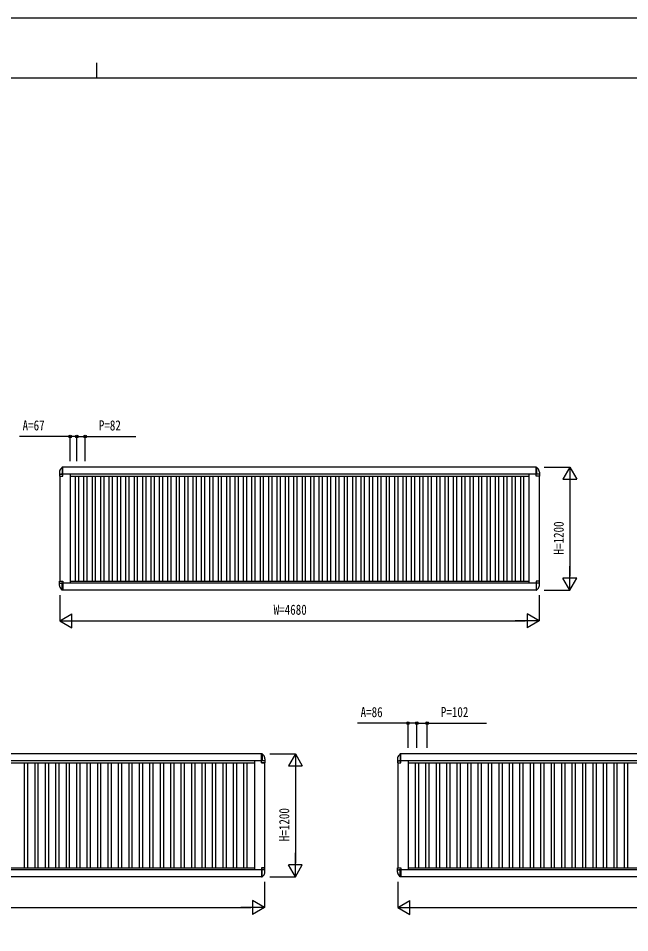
# Model space of a CAD drawing. Units: millimetres, scale not verified. Extents: x -12615 to 12615, y -8910 to 8910.
# Drawn here: x -780 to 5189, y -21 to 8910 of the extents above; entities that cross this region are included whole.
import ezdxf
from ezdxf.enums import TextEntityAlignment as Align

# ---------------------------------------------------------------- set-up
doc = ezdxf.new("R2010")
doc.units = ezdxf.units.MM
doc.header["$LTSCALE"] = 30
for name, color, linetype in [('0-2_YKK_A1', 4, 'Continuous'), ('0-3_YKK_D', 6, 'Continuous'), ('0-4_YKK_ZWAK', 7, 'Continuous')]:
    doc.layers.add(name, color=color, linetype=linetype)
doc.styles.add('ＭＳ ゴシック', font='')
doc.styles.get('ＭＳ ゴシック').set_extended_font_data('MS Gothic')

msp = doc.modelspace()

# ---------------------------------------------------------------- linework, layer by layer
at = {"layer": '0-2_YKK_A1'}
for p, q in [((-377.44, 4478.09), (-377.44, 4438)), ((-350.94, 4525.3), (-362.8, 4513.44)), ((-345.94, 4525.3), (-350.94, 4525.3)), ((-350.94, 4525.3), (-350.94, 4457)), ((-345.94, 4437), (-345.94, 4525.3)), ((4276.06, 4525), (-345.94, 4525)), ((4276.06, 4525.3), (4281.06, 4525.3)), ((4276.06, 4437), (4276.06, 4525.3)), ((4281.06, 4525.3), (4281.06, 4457)), ((4281.06, 4525.3), (4292.91, 4513.44)), ((4307.56, 4478.09), (4307.56, 4438)), ((-376.44, 4437), (-345.94, 4437)), ((-375.44, 4457), (-345.94, 4457)), ((-374.94, 4437), (-374.94, 3413)), ((4295.06, 4457), (-364.94, 4457)), ((-274.94, 4457), (-274.94, 3395)), ((-274.94, 4437), (4205.06, 4437)), ((-223.94, 4437), (-223.94, 3413)), ((-191.94, 4437), (-191.94, 3413)), ((-141.94, 4437), (-141.94, 3413)), ((-109.94, 4437), (-109.94, 3413)), ((-59.94, 4437), (-59.94, 3413)), ((-27.94, 4437), (-27.94, 3413)), ((22.06, 4437), (22.06, 3413)), ((54.06, 4437), (54.06, 3413)), ((104.06, 4437), (104.06, 3413)), ((136.06, 4437), (136.06, 3413)), ((186.06, 4437), (186.06, 3413)), ((218.06, 4437), (218.06, 3413)), ((268.06, 4437), (268.06, 3413)), ((300.06, 4437), (300.06, 3413)), ((350.06, 4437), (350.06, 3413)), ((382.06, 4437), (382.06, 3413)), ((432.06, 4437), (432.06, 3413)), ((464.06, 4437), (464.06, 3413)), ((514.06, 4437), (514.06, 3413)), ((546.06, 4437), (546.06, 3413)), ((596.06, 4437), (596.06, 3413)), ((628.06, 4437), (628.06, 3413)), ((678.06, 4437), (678.06, 3413)), ((710.06, 4437), (710.06, 3413)), ((760.06, 4437), (760.06, 3413)), ((792.06, 4437), (792.06, 3413)), ((842.06, 4437), (842.06, 3413)), ((874.06, 4437), (874.06, 3413)), ((924.06, 4437), (924.06, 3413)), ((956.06, 4437), (956.06, 3413)), ((1006.06, 4437), (1006.06, 3413)), ((1038.06, 4437), (1038.06, 3413)), ((1088.06, 4437), (1088.06, 3413)), ((1120.06, 4437), (1120.06, 3413)), ((1170.06, 4437), (1170.06, 3413)), ((1202.06, 4437), (1202.06, 3413)), ((1252.06, 4437), (1252.06, 3413)), ((1284.06, 4437), (1284.06, 3413)), ((1334.06, 4437), (1334.06, 3413)), ((1366.06, 4437), (1366.06, 3413)), ((1416.06, 4437), (1416.06, 3413)), ((1448.06, 4437), (1448.06, 3413)), ((1498.06, 4437), (1498.06, 3413)), ((1530.06, 4437), (1530.06, 3413)), ((1580.06, 4437), (1580.06, 3413)), ((1612.06, 4437), (1612.06, 3413)), ((1662.06, 4437), (1662.06, 3413)), ((1694.06, 4437), (1694.06, 3413)), ((1744.06, 4437), (1744.06, 3413)), ((1776.06, 4437), (1776.06, 3413)), ((1826.06, 4437), (1826.06, 3413)), ((1858.06, 4437), (1858.06, 3413)), ((1908.06, 4437), (1908.06, 3413)), ((1940.06, 4437), (1940.06, 3413)), ((1990.06, 4437), (1990.06, 3413)), ((2022.06, 4437), (2022.06, 3413)), ((2072.06, 4437), (2072.06, 3413)), ((2104.06, 4437), (2104.06, 3413)), ((2154.06, 4437), (2154.06, 3413)), ((2186.06, 4437), (2186.06, 3413)), ((2236.06, 4437), (2236.06, 3413)), ((2268.06, 4437), (2268.06, 3413)), ((2318.06, 4437), (2318.06, 3413)), ((2350.06, 4437), (2350.06, 3413)), ((2400.06, 4437), (2400.06, 3413)), ((2432.06, 4437), (2432.06, 3413)), ((2482.06, 4437), (2482.06, 3413)), ((2514.06, 4437), (2514.06, 3413)), ((2564.06, 4437), (2564.06, 3413)), ((2596.06, 4437), (2596.06, 3413)), ((2646.06, 4437), (2646.06, 3413)), ((2678.06, 4437), (2678.06, 3413)), ((2728.06, 4437), (2728.06, 3413)), ((2760.06, 4437), (2760.06, 3413)), ((2810.06, 4437), (2810.06, 3413)), ((2842.06, 4437), (2842.06, 3413)), ((2892.06, 4437), (2892.06, 3413)), ((2924.06, 4437), (2924.06, 3413)), ((2974.06, 4437), (2974.06, 3413)), ((3006.06, 4437), (3006.06, 3413)), ((3056.06, 4437), (3056.06, 3413)), ((3088.06, 4437), (3088.06, 3413)), ((3138.06, 4437), (3138.06, 3413)), ((3170.06, 4437), (3170.06, 3413)), ((3220.06, 4437), (3220.06, 3413)), ((3252.06, 4437), (3252.06, 3413)), ((3302.06, 4437), (3302.06, 3413)), ((3334.06, 4437), (3334.06, 3413)), ((3384.06, 4437), (3384.06, 3413)), ((3416.06, 4437), (3416.06, 3413)), ((3466.06, 4437), (3466.06, 3413)), ((3498.06, 4437), (3498.06, 3413)), ((3548.06, 4437), (3548.06, 3413)), ((3580.06, 4437), (3580.06, 3413)), ((3630.06, 4437), (3630.06, 3413)), ((3662.06, 4437), (3662.06, 3413)), ((3712.06, 4437), (3712.06, 3413)), ((3744.06, 4437), (3744.06, 3413)), ((3794.06, 4437), (3794.06, 3413)), ((3826.06, 4437), (3826.06, 3413)), ((3876.06, 4437), (3876.06, 3413)), ((3908.06, 4437), (3908.06, 3413)), ((3958.06, 4437), (3958.06, 3413)), ((3990.06, 4437), (3990.06, 3413)), ((4040.06, 4437), (4040.06, 3413)), ((4072.06, 4437), (4072.06, 3413)), ((4122.06, 4437), (4122.06, 3413)), ((4154.06, 4437), (4154.06, 3413)), ((4205.06, 4457), (4205.06, 3395)), ((4305.56, 4457), (4276.06, 4457)), ((4306.56, 4437), (4276.06, 4437)), ((4305.06, 4437), (4305.06, 3413)), ((-377.44, 3371.91), (-377.44, 3412)), ((-376.44, 3413), (-345.94, 3413)), ((-345.94, 3413), (-345.94, 3324.7)), ((-274.94, 3413), (4205.06, 3413)), ((4306.56, 3413), (4276.06, 3413)), ((4276.06, 3413), (4276.06, 3324.7)), ((4307.56, 3371.91), (4307.56, 3412)), ((-375.44, 3393), (-345.94, 3393)), ((4295.06, 3393), (-364.94, 3393)), ((-350.94, 3324.7), (-362.8, 3336.56)), ((-350.94, 3324.7), (-350.94, 3393)), ((-345.94, 3324.7), (-350.94, 3324.7)), ((4276.06, 3325), (-345.94, 3325)), ((4305.56, 3393), (4276.06, 3393)), ((4276.06, 3324.7), (4281.06, 3324.7)), ((4281.06, 3324.7), (4281.06, 3393)), ((4281.06, 3324.7), (4292.91, 3336.56)), ((1601.36, 1725), (-3925.94, 1725)), ((1596.06, 1725.3), (1601.06, 1725.3)), ((1596.06, 1637), (1596.06, 1725.3)), ((1601.06, 1725.3), (1601.06, 1657)), ((1601.06, 1725.3), (1612.91, 1713.44)), ((2949.06, 1725.3), (2937.2, 1713.44)), ((2954.06, 1725.3), (2949.06, 1725.3)), ((2949.06, 1725.3), (2949.06, 1657)), ((2954.06, 1637), (2954.06, 1725.3)), ((8776.06, 1725), (2954.06, 1725)), ((1627.56, 1657), (-3944.94, 1657)), ((-3854.94, 1637), (1525.06, 1637)), ((-721.94, 1637), (-721.94, 613)), ((-689.94, 1637), (-689.94, 613)), ((-619.94, 1637), (-619.94, 613)), ((-587.94, 1637), (-587.94, 613)), ((-517.94, 1637), (-517.94, 613)), ((-485.94, 1637), (-485.94, 613)), ((-415.94, 1637), (-415.94, 613)), ((-383.94, 1637), (-383.94, 613)), ((-313.94, 1637), (-313.94, 613)), ((-281.94, 1637), (-281.94, 613)), ((-211.94, 1637), (-211.94, 613)), ((-179.94, 1637), (-179.94, 613)), ((-109.94, 1637), (-109.94, 613)), ((-77.94, 1637), (-77.94, 613)), ((-7.94, 1637), (-7.94, 613)), ((24.06, 1637), (24.06, 613)), ((94.06, 1637), (94.06, 613)), ((126.06, 1637), (126.06, 613)), ((196.06, 1637), (196.06, 613)), ((228.06, 1637), (228.06, 613)), ((298.06, 1637), (298.06, 613)), ((330.06, 1637), (330.06, 613)), ((400.06, 1637), (400.06, 613)), ((432.06, 1637), (432.06, 613)), ((502.06, 1637), (502.06, 613)), ((534.06, 1637), (534.06, 613)), ((604.06, 1637), (604.06, 613)), ((636.06, 1637), (636.06, 613)), ((706.06, 1637), (706.06, 613)), ((738.06, 1637), (738.06, 613)), ((808.06, 1637), (808.06, 613)), ((840.06, 1637), (840.06, 613)), ((910.06, 1637), (910.06, 613)), ((942.06, 1637), (942.06, 613)), ((1012.06, 1637), (1012.06, 613)), ((1044.06, 1637), (1044.06, 613)), ((1114.06, 1637), (1114.06, 613)), ((1146.06, 1637), (1146.06, 613)), ((1216.06, 1637), (1216.06, 613)), ((1248.06, 1637), (1248.06, 613)), ((1318.06, 1637), (1318.06, 613)), ((1350.06, 1637), (1350.06, 613)), ((1420.06, 1637), (1420.06, 613)), ((1452.06, 1637), (1452.06, 613)), ((1525.06, 1657), (1525.06, 595)), ((1625.56, 1657), (1596.06, 1657)), ((1596.06, 1637), (1626.56, 1637)), ((1626.56, 1637), (1596.06, 1637)), ((1625.06, 1637), (1625.06, 613)), ((1627.56, 1678.09), (1627.56, 1638)), ((2922.56, 1678.09), (2922.56, 1638)), ((2923.56, 1637), (2954.06, 1637)), ((2924.56, 1657), (2954.06, 1657)), ((2925.06, 1637), (2925.06, 613)), ((8776.06, 1657), (2935.06, 1657)), ((3025.06, 1657), (3025.06, 593)), ((3025.06, 1637), (8705.06, 1637)), ((3095.06, 1637), (3095.06, 613)), ((3127.06, 1637), (3127.06, 613)), ((3197.06, 1637), (3197.06, 613)), ((3229.06, 1637), (3229.06, 613)), ((3299.06, 1637), (3299.06, 613)), ((3331.06, 1637), (3331.06, 613)), ((3401.06, 1637), (3401.06, 613)), ((3433.06, 1637), (3433.06, 613)), ((3503.06, 1637), (3503.06, 613)), ((3535.06, 1637), (3535.06, 613)), ((3605.06, 1637), (3605.06, 613)), ((3637.06, 1637), (3637.06, 613)), ((3707.06, 1637), (3707.06, 613)), ((3739.06, 1637), (3739.06, 613)), ((3809.06, 1637), (3809.06, 613)), ((3841.06, 1637), (3841.06, 613)), ((3911.06, 1637), (3911.06, 613)), ((3943.06, 1637), (3943.06, 613)), ((4013.06, 1637), (4013.06, 613)), ((4045.06, 1637), (4045.06, 613)), ((4115.06, 1637), (4115.06, 613)), ((4147.06, 1637), (4147.06, 613)), ((4217.06, 1637), (4217.06, 613)), ((4249.06, 1637), (4249.06, 613)), ((4319.06, 1637), (4319.06, 613)), ((4351.06, 1637), (4351.06, 613)), ((4421.06, 1637), (4421.06, 613)), ((4453.06, 1637), (4453.06, 613)), ((4523.06, 1637), (4523.06, 613)), ((4555.06, 1637), (4555.06, 613)), ((4625.06, 1637), (4625.06, 613)), ((4657.06, 1637), (4657.06, 613)), ((4727.06, 1637), (4727.06, 613)), ((4759.06, 1637), (4759.06, 613)), ((4829.06, 1637), (4829.06, 613)), ((4861.06, 1637), (4861.06, 613)), ((4931.06, 1637), (4931.06, 613)), ((4963.06, 1637), (4963.06, 613)), ((5033.06, 1637), (5033.06, 613)), ((5065.06, 1637), (5065.06, 613)), ((5135.06, 1637), (5135.06, 613)), ((5167.06, 1637), (5167.06, 613)), ((1627.56, 593), (-3944.94, 593)), ((-3854.94, 613), (1525.06, 613)), ((1596.06, 613), (1626.56, 613)), ((1626.56, 613), (1596.06, 613)), ((1596.06, 613), (1596.06, 524.7)), ((1625.56, 593), (1596.06, 593)), ((1601.06, 524.7), (1601.06, 593)), ((1601.06, 524.7), (1612.91, 536.56)), ((1627.56, 571.91), (1627.56, 612)), ((2922.56, 571.91), (2922.56, 612)), ((2923.56, 613), (2954.06, 613)), ((2924.56, 593), (2954.06, 593)), ((8776.06, 593), (2935.06, 593)), ((2949.06, 524.7), (2937.2, 536.56)), ((2949.06, 524.7), (2949.06, 593)), ((2954.06, 613), (2954.06, 524.7)), ((3025.06, 613), (8705.06, 613)), ((1601.36, 525), (-3925.94, 525)), ((1596.06, 524.7), (1601.06, 524.7)), ((2954.06, 524.7), (2949.06, 524.7)), ((8776.06, 525), (2954.06, 525))]:
    msp.add_line(p, q, dxfattribs=at)
for centre, radius, start, end in [((-327.44, 4478.09), 50, 135, 180), ((4257.56, 4478.09), 50, 0, 45), ((-376.44, 4438), 1, 180, 270), ((4306.56, 4438), 1, 270, 0), ((-376.44, 3412), 1, 90, 180), ((4306.56, 3412), 1, 0, 90), ((-327.44, 3371.91), 50, 180, 225), ((4257.56, 3371.91), 50, 315, 0), ((1577.56, 1678.09), 50, 0, 45), ((2972.56, 1678.09), 50, 135, 180), ((1626.56, 1638), 1, 270, 0), ((2923.56, 1638), 1, 180, 270), ((1577.56, 571.91), 50, 315, 0), ((1626.56, 612), 1, 0, 90), ((2923.56, 612), 1, 90, 180), ((2972.56, 571.91), 50, 180, 225)]:
    msp.add_arc(centre, radius, start, end, dxfattribs=at)
at = {"layer": '0-3_YKK_D'}
for p, q in [((-274.94, 4585), (-274.94, 4826)), ((-207.94, 4585), (-207.94, 4826)), ((-207.94, 4585), (-207.94, 4826)), ((-125.94, 4585), (-125.94, 4826)), ((4355.06, 4525), (4606.06, 4525)), ((4605.06, 4525), (4537.56, 4408.09)), ((4605.06, 4525), (4672.56, 4408.09)), ((4605.06, 4525), (4605.06, 4291.17)), ((4537.56, 4408.09), (4672.56, 4408.09)), ((4605.06, 4390), (4605.06, 3460)), ((4605.06, 3325), (4605.06, 3558.83)), ((4605.06, 3325), (4537.56, 3441.91)), ((4672.56, 3441.91), (4537.56, 3441.91)), ((4605.06, 3325), (4672.56, 3441.91)), ((4355.06, 3325), (4606.06, 3325)), ((-374.94, 3275), (-374.94, 3024)), ((4305.06, 3275), (4305.06, 3024)), ((-374.94, 3025), (-258.03, 3092.5)), ((-258.03, 2957.5), (-258.03, 3092.5)), ((4305.06, 3025), (4188.15, 3092.5)), ((4188.15, 3092.5), (4188.15, 2957.5)), ((-374.94, 3025), (-258.03, 2957.5)), ((-374.94, 3025), (-141.11, 3025)), ((-239.94, 3025), (4170.06, 3025)), ((4305.06, 3025), (4071.23, 3025)), ((4305.06, 3025), (4188.15, 2957.5)), ((3025.06, 1785), (3025.06, 2026)), ((3111.06, 1785), (3111.06, 2026)), ((3111.06, 1785), (3111.06, 2026)), ((3213.06, 1785), (3213.06, 2026)), ((1675.06, 1725), (1926.06, 1725)), ((1925.06, 1725), (1857.56, 1608.09)), ((1925.06, 1725), (1992.56, 1608.09)), ((1925.06, 1725), (1925.06, 1491.17)), ((1857.56, 1608.09), (1992.56, 1608.09)), ((1925.06, 1590), (1925.06, 660)), ((1925.06, 525), (1925.06, 758.83)), ((1925.06, 525), (1857.56, 641.91)), ((1992.56, 641.91), (1857.56, 641.91)), ((1925.06, 525), (1992.56, 641.91)), ((1625.06, 475), (1625.06, 224)), ((1675.06, 525), (1926.06, 525)), ((2925.06, 475), (2925.06, 224)), ((1625.06, 225), (1508.15, 292.5)), ((1508.15, 292.5), (1508.15, 157.5)), ((2925.06, 225), (3041.97, 292.5)), ((3041.97, 157.5), (3041.97, 292.5)), ((-3819.94, 225), (1490.06, 225)), ((1625.06, 225), (1391.23, 225)), ((1625.06, 225), (1508.15, 157.5)), ((2925.06, 225), (3041.97, 157.5)), ((2925.06, 225), (3158.89, 225)), ((3060.06, 225), (8670.06, 225))]:
    msp.add_line(p, q, dxfattribs=at)
for points in [[(-207.94, 4825), (-274.94, 4825), (-768.14, 4825)], [(-207.94, 4825), (-125.94, 4825), (367.26, 4825)], [(3111.06, 2025), (3025.06, 2025), (2531.86, 2025)], [(3111.06, 2025), (3213.06, 2025), (3792.66, 2025)]]:
    msp.add_lwpolyline(points, dxfattribs=at)
for centre in [(-274.94, 4825), (-207.94, 4825), (-207.94, 4825), (-125.94, 4825), (3025.06, 2025), (3111.06, 2025), (3111.06, 2025), (3213.06, 2025)]:
    msp.add_circle(centre, 12.75, dxfattribs=at)
at = {"layer": '0-4_YKK_ZWAK'}
for p, q in [((-14.94, 8475), (-14.94, 8325)), ((11685.06, 8325), (-11714.94, 8325))]:
    msp.add_line(p, q, dxfattribs=at)
msp.add_lwpolyline([(-12615, -8910), (12615, -8910), (12615, 8910), (-12615, 8910)], close=True, dxfattribs=at)

# ---------------------------------------------------------------- texts
at = {"layer": '0-3_YKK_D', "style": 'ＭＳ ゴシック', "width": 0.8}
for s, p in [('A=67', (-738.14, 4855)), ('P=82', (6.06, 4855)), ('W=4680', (1713.06, 3055)), ('A=86', (2561.86, 2055)), ('P=102', (3345.06, 2055))]:
    msp.add_text(s, height=98.97, dxfattribs=at).set_placement(p, align=Align.BOTTOM_LEFT)
for p in [(4575.06, 3673), (1895.06, 873)]:
    msp.add_text('H=1200', height=98.97, rotation=90, dxfattribs=at).set_placement(p, align=Align.BOTTOM_LEFT)

doc.saveas('drawing.dxf')
